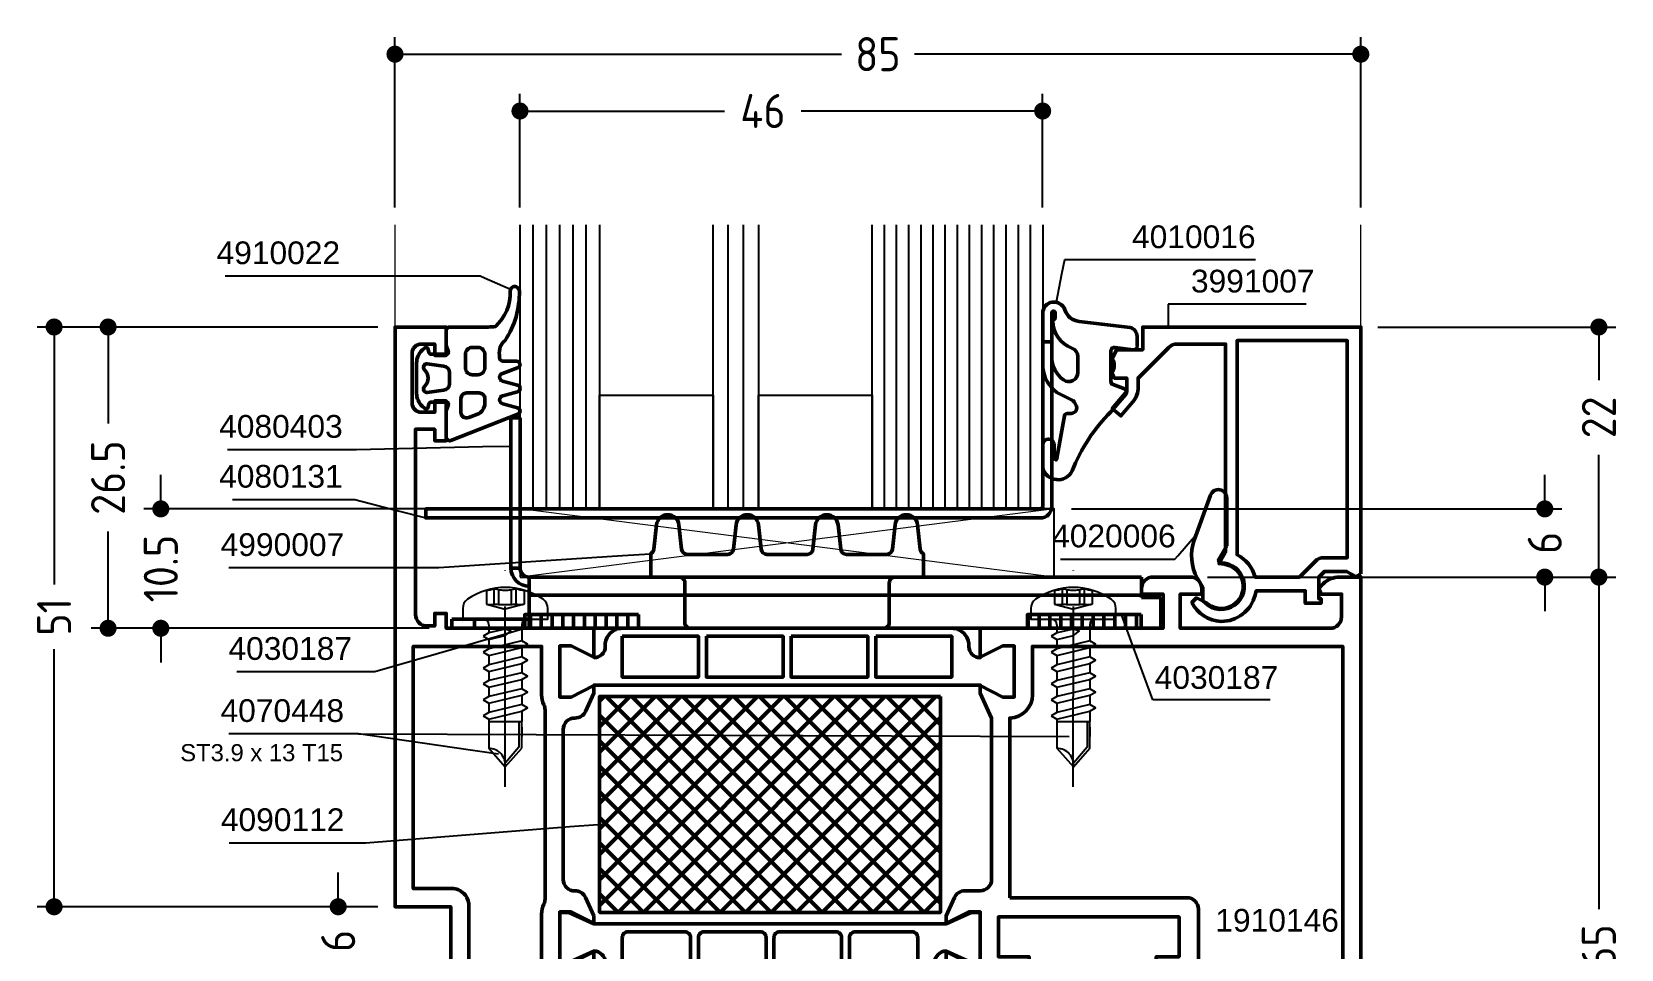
# Model space of a CAD drawing. Header units: millimetres. Extents: x 17 to 182, y 31 to 256.
# Drawn here: x 37.1 to 177, y 175.2 to 255.9 of the extents above; entities that cross this region are included whole.
import ezdxf
from ezdxf.enums import TextEntityAlignment as Align

# ---------------------------------------------------------------- set-up
doc = ezdxf.new("R2010")
doc.units = ezdxf.units.MM
doc.linetypes.add('CENTER', pattern=[50.8, 31.75, -6.35, 6.35, -6.35])
doc.linetypes.add('HIDDEN', pattern=[9.525, 6.35, -3.175])
for name, color, linetype, lineweight in [('AM_5', 3, 'Continuous', 25), ('AM_C', 50, 'Continuous', 50), ('AM_S', 80, 'Continuous', 50), ('Cont2', 2, 'Continuous', 25), ('Cont3', 70, 'Continuous', 18)]:
    doc.layers.add(name, color=color, linetype=linetype, lineweight=lineweight)
doc.styles.add('HBS_DIMTEXTSTYLE', font='isocp.shx')
doc.styles.add('SWISSL', font='swissl.ttf')
doc.dimstyles.new('Konstruktionsschnitt 1-1$0', dxfattribs={"dimscale": 0, "dimtxt": 3, "dimasz": 1.5, "dimexe": 1.5, "dimexo": 1.5, "dimgap": 1.5, "dimtad": 0, "dimdsep": 46, "dimtxsty": 'HBS_DIMTEXTSTYLE', "dimblk": 'PUNKT', "dimcen": 0, "dimclrd": 3, "dimclre": 3, "dimclrt": 2, "dimadec": 1, "dimazin": 2, "dimtfac": 0.7, "dimtofl": 0, "dimtmove": 0, "dimatfit": 3, "dimfxl": 0, "dimtolj": 1, "dimtzin": 0, "dimarcsym": 0})

# ---------------------------------------------------------------- blocks, each defined once
blk = doc.blocks.new('PUNKT')
at = {"color": 0, "linetype": 'Continuous'}
blk.add_line((-0.5, 0), (-1, 0), dxfattribs=at)
at = {"color": 0, "linetype": 'Continuous', "const_width": 0.5}
blk.add_lwpolyline([(-0.25, 0, 1), (0.25, 0, 1)], format="xyb", close=True, dxfattribs=at)
blk = doc.blocks.new('*D10')
at = {"layer": 'AM_5', "color": 3, "lineweight": -2, "transparency": 16777216}
for p, q in [((48.44, 215.48), (48.44, 216.98)), ((78.55, 213.98), (46.94, 213.98)), ((72.05, 203.48), (46.94, 203.48)), ((48.44, 201.98), (48.44, 200.48))]:
    blk.add_line(p, q, dxfattribs=at)
at = {"layer": 'AM_5', "color": 3, "lineweight": -2, "transparency": 16777216, "xscale": 1.5, "yscale": 1.5, "zscale": 1.5}
for p, rotation in [((48.44, 213.98), 270), ((48.44, 203.48), 90)]:
    blk.add_blockref('PUNKT', p, dxfattribs=dict(at, rotation=rotation))
at = {"layer": 'AM_5', "color": 2, "transparency": 16777216, "insert": (48.44, 208.73), "char_height": 3, "attachment_point": 5, "rotation": 90, "style": 'HBS_DIMTEXTSTYLE'}
blk.add_mtext('\\A1;10.5', dxfattribs=at)
blk = doc.blocks.new('*D11')
at = {"layer": 'AM_5', "color": 3, "lineweight": -2, "transparency": 16777216}
for p, q in [((67.55, 229.98), (42.3, 229.98)), ((43.8, 228.48), (43.8, 221.48)), ((43.8, 204.98), (43.8, 211.98)), ((72.05, 203.48), (42.3, 203.48))]:
    blk.add_line(p, q, dxfattribs=at)
at = {"layer": 'AM_5', "color": 3, "lineweight": -2, "transparency": 16777216, "xscale": 1.5, "yscale": 1.5, "zscale": 1.5}
for p, rotation in [((43.8, 229.98), 90), ((43.8, 203.48), 270)]:
    blk.add_blockref('PUNKT', p, dxfattribs=dict(at, rotation=rotation))
at = {"layer": 'AM_5', "color": 2, "transparency": 16777216, "insert": (43.8, 216.73), "char_height": 3, "attachment_point": 5, "rotation": 90, "style": 'HBS_DIMTEXTSTYLE'}
blk.add_mtext('\\A1;26.5', dxfattribs=at)
blk = doc.blocks.new('*D12')
at = {"layer": 'AM_5', "color": 3, "lineweight": -2, "transparency": 16777216}
for p, q in [((67.55, 229.98), (37.55, 229.98)), ((39.05, 228.48), (39.05, 207.33)), ((39.05, 180.48), (39.05, 201.63)), ((67.55, 178.98), (37.55, 178.98))]:
    blk.add_line(p, q, dxfattribs=at)
at = {"layer": 'AM_5', "color": 3, "lineweight": -2, "transparency": 16777216, "xscale": 1.5, "yscale": 1.5, "zscale": 1.5}
for p, rotation in [((39.05, 229.98), 90), ((39.05, 178.98), 270)]:
    blk.add_blockref('PUNKT', p, dxfattribs=dict(at, rotation=rotation))
at = {"layer": 'AM_5', "color": 2, "transparency": 16777216, "insert": (39.05, 204.48), "char_height": 3, "attachment_point": 5, "rotation": 90, "style": 'HBS_DIMTEXTSTYLE'}
blk.add_mtext('\\A1;51', dxfattribs=at)
blk = doc.blocks.new('*D13')
at = {"layer": 'AM_5', "color": 3, "lineweight": -2, "transparency": 16777216}
for p, q in [((64.05, 180.48), (64.05, 181.98)), ((67.55, 178.98), (62.55, 178.98)), ((67.55, 172.98), (62.55, 172.98)), ((64.05, 171.48), (64.05, 169.98))]:
    blk.add_line(p, q, dxfattribs=at)
at = {"layer": 'AM_5', "color": 3, "lineweight": -2, "transparency": 16777216, "xscale": 1.5, "yscale": 1.5, "zscale": 1.5}
for p, rotation in [((64.05, 178.98), 270), ((64.05, 172.98), 90)]:
    blk.add_blockref('PUNKT', p, dxfattribs=dict(at, rotation=rotation))
at = {"layer": 'AM_5', "color": 2, "transparency": 16777216, "insert": (64.05, 175.98), "char_height": 3, "attachment_point": 5, "rotation": 90, "style": 'HBS_DIMTEXTSTYLE'}
blk.add_mtext('\\A1;6', dxfattribs=at)
blk = doc.blocks.new('*D14')
at = {"layer": 'AM_5', "color": 3, "lineweight": -2, "transparency": 16777216}
for p, q in [((80.05, 240.48), (80.05, 250.48)), ((126.05, 240.48), (126.05, 250.48)), ((81.55, 248.98), (98.05, 248.98)), ((124.55, 248.98), (104.8, 248.98))]:
    blk.add_line(p, q, dxfattribs=at)
at = {"layer": 'AM_5', "color": 3, "lineweight": -2, "transparency": 16777216, "xscale": 1.5, "yscale": 1.5, "zscale": 1.5, "rotation": 180}
blk.add_blockref('PUNKT', (80.05, 248.98), dxfattribs=at)
at = {"layer": 'AM_5', "color": 3, "lineweight": -2, "transparency": 16777216, "xscale": 1.5, "yscale": 1.5, "zscale": 1.5}
blk.add_blockref('PUNKT', (126.05, 248.98), dxfattribs=at)
at = {"layer": 'AM_5', "color": 2, "transparency": 16777216, "insert": (101.43, 248.98), "char_height": 3, "attachment_point": 5, "style": 'HBS_DIMTEXTSTYLE'}
blk.add_mtext('\\A1;46', dxfattribs=at)
blk = doc.blocks.new('*D15')
at = {"layer": 'AM_5', "color": 3, "lineweight": -2, "transparency": 16777216}
for p, q in [((69.05, 240.48), (69.05, 255.48)), ((154.05, 240.48), (154.05, 255.48)), ((70.55, 253.98), (108.34, 253.98)), ((152.55, 253.98), (114.77, 253.98))]:
    blk.add_line(p, q, dxfattribs=at)
at = {"layer": 'AM_5', "color": 3, "lineweight": -2, "transparency": 16777216, "xscale": 1.5, "yscale": 1.5, "zscale": 1.5, "rotation": 180}
blk.add_blockref('PUNKT', (69.05, 253.98), dxfattribs=at)
at = {"layer": 'AM_5', "color": 3, "lineweight": -2, "transparency": 16777216, "xscale": 1.5, "yscale": 1.5, "zscale": 1.5}
blk.add_blockref('PUNKT', (154.05, 253.98), dxfattribs=at)
at = {"layer": 'AM_5', "color": 2, "transparency": 16777216, "insert": (111.55, 253.98), "char_height": 3, "attachment_point": 5, "style": 'HBS_DIMTEXTSTYLE'}
blk.add_mtext('\\A1;85', dxfattribs=at)
blk = doc.blocks.new('*D16')
at = {"layer": 'AM_5', "color": 3, "lineweight": -2, "transparency": 16777216}
for p, q in [((170.24, 215.48), (170.24, 216.98)), ((128.58, 213.98), (171.74, 213.98)), ((140.55, 207.98), (171.74, 207.98)), ((170.24, 206.48), (170.24, 204.98))]:
    blk.add_line(p, q, dxfattribs=at)
at = {"layer": 'AM_5', "color": 3, "lineweight": -2, "transparency": 16777216, "xscale": 1.5, "yscale": 1.5, "zscale": 1.5}
for p, rotation in [((170.24, 213.98), 270), ((170.24, 207.98), 90)]:
    blk.add_blockref('PUNKT', p, dxfattribs=dict(at, rotation=rotation))
at = {"layer": 'AM_5', "color": 2, "transparency": 16777216, "insert": (170.24, 211), "char_height": 3, "attachment_point": 5, "rotation": 90, "style": 'HBS_DIMTEXTSTYLE'}
blk.add_mtext('\\A1;6', dxfattribs=at)
blk = doc.blocks.new('*D17')
at = {"layer": 'AM_5', "color": 3, "lineweight": -2, "transparency": 16777216}
for p, q in [((155.55, 229.98), (176.5, 229.98)), ((175, 228.48), (175, 225.31)), ((175, 209.48), (175, 218.75)), ((155.55, 207.98), (176.5, 207.98))]:
    blk.add_line(p, q, dxfattribs=at)
at = {"layer": 'AM_5', "color": 3, "lineweight": -2, "transparency": 16777216, "xscale": 1.5, "yscale": 1.5, "zscale": 1.5}
for p, rotation in [((175, 229.98), 90), ((175, 207.98), 270)]:
    blk.add_blockref('PUNKT', p, dxfattribs=dict(at, rotation=rotation))
at = {"layer": 'AM_5', "color": 2, "transparency": 16777216, "insert": (175, 222.03), "char_height": 3, "attachment_point": 5, "rotation": 90, "style": 'HBS_DIMTEXTSTYLE'}
blk.add_mtext('\\A1;22', dxfattribs=at)
blk = doc.blocks.new('*D18')
at = {"layer": 'AM_5', "color": 3, "lineweight": -2, "transparency": 16777216}
for p, q in [((155.55, 207.98), (176.5, 207.98)), ((175, 206.48), (175, 178.78)), ((175, 144.48), (175, 172.18)), ((153.05, 142.98), (176.5, 142.98))]:
    blk.add_line(p, q, dxfattribs=at)
at = {"layer": 'AM_5', "color": 3, "lineweight": -2, "transparency": 16777216, "xscale": 1.5, "yscale": 1.5, "zscale": 1.5}
for p, rotation in [((175, 207.98), 90), ((175, 142.98), 270)]:
    blk.add_blockref('PUNKT', p, dxfattribs=dict(at, rotation=rotation))
at = {"layer": 'AM_5', "color": 2, "transparency": 16777216, "insert": (175, 175.48), "char_height": 3, "attachment_point": 5, "rotation": 90, "style": 'HBS_DIMTEXTSTYLE'}
blk.add_mtext('\\A1;65', dxfattribs=at)
blk = doc.blocks.new('WS4070448')
at = {"linetype": 'CENTER', "ltscale": 0.5}
blk.add_line((-0.02, -14.76), (0, 4.3), dxfattribs=at)
at = {"linetype": 'HIDDEN'}
for p, q in [((-0.97, 1.33), (-0.97, 2.72)), ((-0.56, 1.33), (-0.56, 2.61)), ((0.56, 1.33), (0.56, 2.61)), ((0.97, 1.33), (0.97, 2.72))]:
    blk.add_line(p, q, dxfattribs=at)
for p, q in [((-1.45, -9), (-1.45, -11.36)), ((-1.45, -9), (1.45, -9)), ((1.45, -11.36), (1.45, -9)), ((-1.45, -11.36), (0, -13)), ((0, -13), (1.45, -11.36))]:
    blk.add_line(p, q)
blk.add_lwpolyline([(3.32, 1.75, 0.314856), (-3.32, 1.75, 0.244912), (-3.75, 0.93), (-3.75, 0), (3.75, 0), (3.75, 0.93, 0.244912), (3.32, 1.75, 0.138291)], format="xyb")
for points in [[(-1.65, 2.56), (-1.65, 1.33)], [(1.65, 2.56), (1.65, 1.33)], [(-1.65, 1.33), (0, 0.89)], [(1.65, 1.33), (0, 0.89)]]:
    blk.add_lwpolyline(points, dxfattribs=at)
for points in [[(-1.95, -1.5), (-1.45, -1.79), (0, -1.44), (0.5, -1.07), (0, -0.87), (-1.45, -1.21)], [(-1.95, -2.9), (-1.45, -3.19), (1.45, -2.5), (1.95, -2.21), (1.45, -1.92), (-1.45, -2.61)], [(-1.95, -4.3), (-1.45, -4.59), (1.45, -3.9), (1.95, -3.61), (1.45, -3.32), (-1.45, -4.01)], [(-1.95, -5.7), (-1.45, -5.99), (1.45, -5.3), (1.95, -5.01), (1.45, -4.72), (-1.45, -5.41)], [(-1.95, -7.1), (-1.45, -7.39), (1.45, -6.7), (1.95, -6.41), (1.45, -6.12), (-1.45, -6.81)], [(-1.95, -8.5), (-1.45, -8.79), (1.45, -8.1), (1.95, -7.81), (1.45, -7.52), (-1.45, -8.21)]]:
    blk.add_lwpolyline(points, close=True)
for points in [[(-1.45, -0.5), (-1.45, -1.21)], [(1.45, -0.5), (1.45, -1.92)], [(-1.45, -1.79), (-1.45, -2.21)], [(-1.45, -1.79), (-1.45, -2.61)], [(-1.45, -1.79), (-1.45, -2.61)], [(1.45, -2.5), (1.45, -3.32)], [(-1.45, -3.19), (-1.45, -4.01)], [(1.45, -3.9), (1.45, -4.72)], [(-1.45, -4.59), (-1.45, -5.41)], [(1.45, -5.3), (1.45, -6.12)], [(-1.45, -5.99), (-1.45, -6.81)], [(1.45, -6.7), (1.45, -7.52)], [(-1.45, -7.39), (-1.45, -8.21)], [(1.45, -8.1), (1.45, -9)], [(-1.45, -8.79), (-1.45, -9)], [(1.2, -9), (1.2, -11.25), (0.03, -12.65)], [(1.45, -9.5), (1.45, -10.32)], [(-1.45, -10.19), (-1.45, -11.01)]]:
    blk.add_lwpolyline(points)
for centre, radius, start, end in [((-1.59, 3.84), 1.28, 267.2848, 298.8872), ((0, 5.49), 2.94, 250.6988, 289.3012), ((1.59, 3.84), 1.28, 241.1128, 272.7152), ((-1.31, 2.49), 1.21, 253.6643, 286.3357), ((0, 11.41), 10.13, 264.4948, 275.5052), ((1.31, 2.49), 1.21, 253.6643, 286.3357)]:
    blk.add_arc(centre, radius, start, end, dxfattribs=at)
for centre, radius, start, end in [((-1.95, -0.5), 0.5, 0, 90), ((1.95, -0.5), 0.5, 90, 180), ((-1.46, -12.83), 1.47, 353.4244, 89.6688)]:
    blk.add_arc(centre, radius, start, end)
blk = doc.blocks.new('*S78')
at = {"layer": 'AM_5', "color": 3, "ltscale": 0.7}
for p, q in [((54.43, 194.21), (65.83, 194.21)), ((65.83, 194.21), (75.7, 192.78))]:
    blk.add_line(p, q, dxfattribs=at)
at = {"layer": 'AM_5', "color": 3, "linetype": 'Continuous', "ltscale": 0.7}
blk.add_line((75.7, 192.78), (78.17, 192.42), dxfattribs=at)
at = {"layer": 'AM_5', "color": 2, "insert": (64.57, 195.21), "char_height": 2, "attachment_point": 9, "style": 'SWISSL'}
blk.add_mtext('4070448', dxfattribs=at)
blk = doc.blocks.new('ZAHL rechts')
at = {"layer": 'AM_5', "color": 2, "style": 'SWISSL'}
blk.add_attdef('XXX', text='', height=1.5, dxfattribs=at).set_placement((-1.95, -2.5), align=Align.RIGHT)
blk = doc.blocks.new('*S79')
at = {"layer": 'AM_5', "color": 3, "linetype": 'Continuous', "ltscale": 0.7}
blk.add_line((84.44, 186.03), (86.93, 186.23), dxfattribs=at)
at = {"layer": 'AM_5', "color": 3, "ltscale": 0.7}
for p, q in [((66.49, 184.61), (84.44, 186.03)), ((54.47, 184.61), (61.14, 184.61)), ((61.14, 184.61), (66.49, 184.61))]:
    blk.add_line(p, q, dxfattribs=at)
at = {"layer": 'AM_5', "color": 2, "insert": (64.6, 185.61), "char_height": 2, "attachment_point": 9, "style": 'SWISSL'}
blk.add_mtext('4090112', dxfattribs=at)
blk = doc.blocks.new('*S80')
at = {"layer": 'AM_5', "color": 3, "linetype": 'Continuous', "ltscale": 0.7}
blk.add_line((137.95, 209.86), (139.58, 211.75), dxfattribs=at)
at = {"layer": 'AM_5', "color": 3, "ltscale": 0.7}
for p, q in [((137.69, 209.57), (137.95, 209.86)), ((127.61, 209.57), (137.69, 209.57))]:
    blk.add_line(p, q, dxfattribs=at)
at = {"layer": 'AM_5', "color": 2, "insert": (137.76, 210.57), "char_height": 2, "attachment_point": 9, "style": 'SWISSL'}
blk.add_mtext('4020006', dxfattribs=at)
blk = doc.blocks.new('*S81')
at = {"layer": 'AM_5', "color": 3, "ltscale": 0.7}
for p, q in [((127.96, 235.89), (127.71, 234.62)), ((133.92, 235.89), (127.96, 235.89)), ((144.79, 235.89), (133.92, 235.89))]:
    blk.add_line(p, q, dxfattribs=at)
at = {"layer": 'AM_5', "color": 3, "linetype": 'Continuous', "ltscale": 0.7}
blk.add_line((127.71, 234.62), (127.24, 232.16), dxfattribs=at)
at = {"layer": 'AM_5', "color": 2, "insert": (144.79, 236.89), "char_height": 2, "attachment_point": 9, "style": 'SWISSL'}
blk.add_mtext('4010016', dxfattribs=at)
blk = doc.blocks.new('*S82')
at = {"layer": 'AM_5', "color": 3, "ltscale": 0.7}
for p, q in [((54.09, 234.48), (61.53, 234.48)), ((61.53, 234.48), (76.55, 234.48)), ((76.55, 234.48), (76.94, 234.31))]:
    blk.add_line(p, q, dxfattribs=at)
at = {"layer": 'AM_5', "color": 3, "linetype": 'Continuous', "ltscale": 0.7}
blk.add_line((76.94, 234.31), (79.23, 233.31), dxfattribs=at)
at = {"layer": 'AM_5', "color": 2, "insert": (64.22, 235.48), "char_height": 2, "attachment_point": 9, "style": 'SWISSL'}
blk.add_mtext('4910022', dxfattribs=at)
blk = doc.blocks.new('*S83')
at = {"layer": 'AM_5', "color": 3, "ltscale": 0.7}
for p, q in [((54.32, 219.21), (63.86, 219.21)), ((63.86, 219.21), (65.65, 219.21)), ((65.65, 219.21), (76.75, 219.46))]:
    blk.add_line(p, q, dxfattribs=at)
at = {"layer": 'AM_5', "color": 3, "linetype": 'Continuous', "ltscale": 0.7}
blk.add_line((76.75, 219.46), (79.25, 219.51), dxfattribs=at)
at = {"layer": 'AM_5', "color": 2, "insert": (64.45, 220.21), "char_height": 2, "attachment_point": 9, "style": 'SWISSL'}
blk.add_mtext('4080403', dxfattribs=at)
blk = doc.blocks.new('*S84')
at = {"layer": 'AM_5', "color": 3, "linetype": 'Continuous', "ltscale": 0.7}
blk.add_line((133.84, 202.34), (132.98, 204.69), dxfattribs=at)
at = {"layer": 'AM_5', "color": 3, "ltscale": 0.7}
for p, q in [((135.74, 197.18), (133.84, 202.34)), ((146.07, 197.18), (135.74, 197.18))]:
    blk.add_line(p, q, dxfattribs=at)
at = {"layer": 'AM_5', "color": 2, "insert": (135.91, 198.12), "char_height": 2, "attachment_point": 7, "style": 'SWISSL'}
blk.add_mtext('4030187', dxfattribs=at)
blk = doc.blocks.new('*U26', base_point=(71.49, 173.45))
for p, q in [((72.66, 173.45), (72.66, 198.45)), ((73.82, 173.45), (73.82, 198.45)), ((74.99, 173.45), (74.99, 198.45)), ((76.16, 173.45), (76.16, 198.45)), ((77.32, 173.45), (77.32, 198.45)), ((89.82, 173.45), (89.82, 198.45)), ((91.16, 173.45), (91.16, 198.45)), ((103.56, 173.45), (103.56, 198.45)), ((104.63, 173.45), (104.63, 198.45)), ((105.7, 173.45), (105.7, 198.45)), ((106.78, 173.45), (106.78, 198.45)), ((107.85, 173.45), (107.85, 198.45)), ((108.92, 173.45), (108.92, 198.45)), ((109.99, 173.45), (109.99, 198.45)), ((111.06, 173.45), (111.06, 198.45)), ((112.13, 173.45), (112.13, 198.45)), ((113.2, 173.45), (113.2, 198.45)), ((114.28, 173.45), (114.28, 198.45)), ((115.35, 173.45), (115.35, 198.45)), ((116.42, 173.45), (116.42, 198.45))]:
    blk.add_line(p, q)
for points in [[(78.49, 198.45), (78.49, 173.45), (71.49, 173.45), (71.49, 198.45)], [(92.49, 198.45), (92.49, 173.45), (88.49, 173.45), (88.49, 198.45)], [(117.49, 198.45), (117.49, 173.45), (102.49, 173.45), (102.49, 198.45)]]:
    blk.add_lwpolyline(points)
for points in [[(88.49, 173.45), (78.49, 173.45), (78.49, 183.45), (88.49, 183.45)], [(102.49, 173.45), (92.49, 173.45), (92.49, 183.45), (102.49, 183.45)]]:
    blk.add_lwpolyline(points, close=True)
blk = doc.blocks.new('*S85')
at = {"layer": 'AM_5', "color": 3, "ltscale": 0.7}
for p, q in [((54.75, 214.82), (65.52, 214.82)), ((65.52, 214.82), (69.34, 213.82))]:
    blk.add_line(p, q, dxfattribs=at)
at = {"layer": 'AM_5', "color": 3, "linetype": 'Continuous', "ltscale": 0.7}
blk.add_line((69.34, 213.82), (71.75, 213.18), dxfattribs=at)
at = {"layer": 'AM_5', "color": 2, "insert": (64.45, 215.82), "char_height": 2, "attachment_point": 9, "style": 'SWISSL'}
blk.add_mtext('4080131', dxfattribs=at)
blk = doc.blocks.new('*S86')
at = {"layer": 'AM_5', "color": 3, "ltscale": 0.7}
for p, q in [((72.91, 208.81), (89.06, 209.87)), ((54.43, 208.81), (65.27, 208.81)), ((65.27, 208.81), (72.91, 208.81))]:
    blk.add_line(p, q, dxfattribs=at)
at = {"layer": 'AM_5', "color": 3, "linetype": 'Continuous', "ltscale": 0.7}
blk.add_line((89.06, 209.87), (91.55, 210.03), dxfattribs=at)
at = {"layer": 'AM_5', "color": 2, "insert": (64.58, 209.81), "char_height": 2, "attachment_point": 9, "style": 'SWISSL'}
blk.add_mtext('4990007', dxfattribs=at)
blk = doc.blocks.new('*S87')
at = {"layer": 'AM_5', "color": 3, "linetype": 'Continuous', "ltscale": 0.7}
blk.add_line((78.08, 202.79), (80.48, 203.48), dxfattribs=at)
at = {"layer": 'AM_5', "color": 3, "ltscale": 0.7}
for p, q in [((67.27, 199.67), (78.08, 202.79)), ((55.12, 199.67), (67.27, 199.67))]:
    blk.add_line(p, q, dxfattribs=at)
at = {"layer": 'AM_5', "color": 2, "insert": (65.27, 200.67), "char_height": 2, "attachment_point": 9, "style": 'SWISSL'}
blk.add_mtext('4030187', dxfattribs=at)
blk = doc.blocks.new('*S88')
at = {"layer": 'AM_5', "color": 3, "ltscale": 0.7}
for p, q in [((149.25, 231.99), (137.1, 231.99)), ((137.1, 231.99), (137.1, 230.08))]:
    blk.add_line(p, q, dxfattribs=at)
at = {"layer": 'AM_5', "color": 2, "insert": (139.1, 232.99), "char_height": 2, "attachment_point": 7, "style": 'SWISSL'}
blk.add_mtext('3991007', dxfattribs=at)
blk = doc.blocks.new('WI1910146')
for points in [[(-57.5, 30.2), (-57.5, 29.55), (-59.5, 30.55), (-60.5, 30.55), (-60.5, 26.05), (-59.5, 26.05), (-57.5, 27.05), (-57.5, 24.5), (-60.5, 24.5), (-60.5, 22.4), (-61.5, 22.35), (-61.7, 24.4), (-68.65, 24.4), (-68.94, 22.75), (-69.52, 22.72), (-70, 24.5), (-70, 26), (-70.1, 26.37), (-70.1, 31), (-75, 31), (-75, 82), (-70.5, 82), (-70.5, 79.5), (-71.5, 79.5), (-71.5, 80.5), (-72.7, 80.5, 0.414214), (-73.5, 79.7), (-73.5, 75.3, 0.414214), (-72.7, 74.5), (-71.5, 74.5), (-71.5, 75.5), (-70.5, 75.5), (-70.5, 72), (-71.5, 72), (-71.5, 73), (-73.2, 73), (-73.2, 56.7, 0.414214), (-72.2, 55.7), (-71.5, 55.7), (-71.5, 56.8), (-70.5, 56.8), (-70.5, 55.5), (-57.5, 55.5), (-57.5, 52.95), (-59.5, 53.95), (-60.5, 53.95), (-60.5, 49.45), (-59.5, 49.45), (-57.5, 50.45), (-57.5, 49.8), (-58.23, 48.19, -0.301742), (-59.17, 47.6, 0.422452), (-60.2, 46.6), (-60.2, 33.4, 0.422452), (-59.17, 32.4, -0.301742), (-58.23, 31.81), (-57.5, 30.2)], [(-23.5, 32.4, 0.414214), (-22.5, 33.4), (-22.5, 47.6), (-23.5, 49.8), (-23.5, 50.45), (-21.5, 49.45), (-20.5, 49.45), (-20.5, 53.95), (-21.5, 53.95), (-23.5, 52.95), (-23.5, 55.5), (-7.4, 55.5), (-7.4, 58.5), (-9.3, 58.5), (-9.3, 59, -0.414214), (-8.3, 60), (-5, 60, -0.414214), (-4, 59), (-4, 58.5), (-5.9, 58.5), (-5.9, 55.5), (7.3, 55.5, 0.414214), (8.3, 56.5), (8.3, 58.5), (6.5, 58.5), (6.29, 59.01), (6.69, 59.41, -0.198912), (8.1, 60), (10, 60), (10, -2.5, -0.414214), (7.5, -5), (5.5, -5), (5.5, -3.81, -0.153102), (5.68, -3.24), (6.14, -2.59), (6.5, -2.7), (6.5, -3.5), (7.7, -3.5, 0.414214), (8.5, -2.7), (8.5, 1.7, 0.414214), (7.7, 2.5), (6.5, 2.5), (6.5, 1.7), (6.14, 1.59), (5.68, 2.24, -0.153102), (5.5, 2.81), (5.5, 4.8), (6.5, 4.8), (6.5, 4), (8.2, 4), (8.2, 24.4), (6.5, 24.4), (6.5, 23.1), (5.5, 23.1), (5.5, 24.4), (-2.96, 24.4), (-3.6, 22), (-3.6, 18.3), (-1.6, 18.3), (-1.6, 17.4), (-1.76, 16.5), (-6.84, 16.5), (-7, 17.4), (-7, 18.3), (-5.2, 18.3), (-5.2, 22), (-7.14, 22), (-5.9, 25.1), (-8, 25.1), (-8, 26.6), (-6, 26.6), (-6, 30.1), (-21.9, 30.1), (-21.9, 26.6), (-19.2, 26.6), (-19.2, 25.1), (-21, 25.1), (-21, 22), (-22.8, 22), (-22.8, 18.3), (-21, 18.3), (-21, 17.4), (-21.16, 16.5), (-24.6, 16.5), (-24.6, 23.2), (-23.9, 23.9), (-23.9, 24.5), (-26.5, 24.5), (-26.5, 27.05), (-24.5, 26.05), (-23.5, 26.05), (-23.5, 30.55), (-24.5, 30.55), (-26.5, 29.55), (-26.5, 30.2), (-25.77, 31.81, -0.294108), (-24.86, 32.4), (-23.5, 32.4)], [(-57.5, 52.9, 0.414214), (-56.5, 53.9), (-56.5, 54, -0.414214), (-55, 55.5), (-26, 55.5, -0.414214), (-24.5, 54), (-24.5, 53.9, 0.414214), (-23.5, 52.9), (-23.5, 52.95), (-21.5, 53.95), (-20.5, 53.95), (-20.5, 49.45), (-21.5, 49.45), (-23.5, 50.45), (-23.5, 50.5), (-57.5, 50.5), (-57.5, 50.45), (-59.5, 49.45), (-60.5, 49.45), (-60.5, 53.95), (-59.5, 53.95), (-57.5, 52.95), (-57.5, 52.9)], [(-62.1, 49.65), (-62.1, 53.9), (-73.4, 53.9), (-73.4, 32.6), (-70, 32.6, -0.414214), (-68.5, 31.1), (-68.5, 26.1), (-62.1, 26.1), (-62.1, 30.35, -0.112281), (-61.9, 31.24, 0.112281), (-61.8, 31.67), (-61.8, 48.33, 0.112281), (-61.9, 48.76, -0.112281), (-62.1, 49.65)], [(-20.9, 31.8), (-20.9, 47.6, 0.407087), (-18.9, 49.65), (-18.9, 53.9), (8.4, 53.9), (8.4, 26.1), (-4.3, 26.1), (-4.3, 30.8, 0.414214), (-5.3, 31.8), (-20.9, 31.8)], [(-28.18, 24.75), (-31.57, 22.55, 0.253968), (-31.8, 22.13), (-31.8, 15.77, 0.569247), (-31.23, 14.71), (-28.65, 14.6, 0.139453), (-27.96, 14.77, 0.173382), (-25.98, 17.05, -1), (-25.32, 16.8, -0.173382), (-27.62, 14.16, -0.139453), (-28.68, 13.9), (-51.06, 14.84, -0.401995), (-52.5, 16.34), (-52.5, 22.33, 0.253968), (-52.73, 22.75), (-55.82, 24.75, -0.253968), (-56.5, 26.01), (-56.5, 26.1, 0.414214), (-57.5, 27.1), (-57.5, 27.1), (-57.5, 27.1), (-57.5, 27.1), (-59.7, 26.1), (-60.5, 26.1), (-60.5, 30.5), (-59.7, 30.5), (-57.5, 29.5), (-26.5, 29.5), (-24.3, 30.5), (-23.5, 30.5), (-23.5, 26.1), (-24.3, 26.1), (-26.5, 27.1, 0.414214), (-27.5, 26.1), (-27.5, 26.01, -0.253968), (-28.18, 24.75)], [(-53.19, 23.88), (-54.77, 24.91, -0.253968), (-55, 25.33), (-55, 28.3, -0.414214), (-54.5, 28.8), (-49.5, 28.8, -0.414214), (-49, 28.3), (-49, 24.3, -0.414214), (-49.5, 23.8), (-52.91, 23.8, -0.144993), (-53.19, 23.88)], [(-48.3, 28.3, -0.414214), (-47.8, 28.8), (-42.85, 28.8, -0.414214), (-42.35, 28.3), (-42.35, 24.3, -0.414214), (-42.85, 23.8), (-47.8, 23.8, -0.414214), (-48.3, 24.3), (-48.3, 28.3)], [(-41.65, 28.3), (-41.65, 24.3, 0.414214), (-41.15, 23.8), (-36.2, 23.8, 0.414214), (-35.7, 24.3), (-35.7, 28.3, 0.414214), (-36.2, 28.8), (-41.15, 28.8, 0.414214), (-41.65, 28.3)], [(-30.81, 23.88), (-29.23, 24.91, 0.253968), (-29, 25.33), (-29, 28.3, 0.414214), (-29.5, 28.8), (-34.5, 28.8, 0.414214), (-35, 28.3), (-35, 24.3, 0.414214), (-34.5, 23.8), (-31.09, 23.8, 0.144993), (-30.81, 23.88)], [(-42.87, 15.2), (-51.02, 15.54, -0.401995), (-51.5, 16.04), (-51.5, 22.6, -0.414214), (-51, 23.1), (-42.85, 23.1, -0.414214), (-42.35, 22.6), (-42.35, 15.7, -0.426538), (-42.87, 15.2)], [(-41.17, 15.13), (-33.02, 14.78, 0.426538), (-32.5, 15.28), (-32.5, 22.6, 0.414214), (-33, 23.1), (-41.15, 23.1, 0.414214), (-41.65, 22.6), (-41.65, 15.63, 0.401995), (-41.17, 15.13)]]:
    blk.add_lwpolyline(points, format="xyb", close=True)
for points in [[(-55, 54.8), (-48.3, 54.8), (-48.3, 51.2), (-55, 51.2), (-55, 54.8)], [(-47.6, 54.8), (-40.85, 54.8), (-40.85, 51.2), (-47.6, 51.2), (-47.6, 54.8)], [(-40.15, 54.8), (-33.4, 54.8), (-33.4, 51.2), (-40.15, 51.2), (-40.15, 54.8)], [(-32.7, 54.8), (-26, 54.8), (-26, 51.2), (-32.7, 51.2), (-32.7, 54.8)]]:
    blk.add_lwpolyline(points, close=True)
blk = doc.blocks.new('WI3991007')
for points in [[(0, 0.3), (0, 22), (-19.2, 22), (-19.2, 20), (-21.5, 20), (-21.9, 19.21, -0.339409), (-21.93, 17.99), (-21.7, 17.5), (-20.6, 17.5), (-20.6, 16.35), (-21.88, 14.82), (-21.12, 14.18), (-20.07, 15.43, 0.176327), (-19.6, 16.71), (-19.6, 17.5), (-16.89, 20.21, -0.201449), (-16.18, 20.5), (-11.9, 20.5), (-11.9, 2.2), (-12.48, 1.19), (-12.04, 1.13, -1.373176), (-13.64, -2.22), (-14.47, -1.83), (-14.87, -2.23, 0.274409), (-12.3, -3.9, 0.341999), (-9.3, -1.58), (-9.2, -1.2), (-4.9, -1.2), (-4.9, -2.3), (-3.5, -2.3), (-3.5, -1.9), (-3.7, -1.9), (-3.7, 0), (-3.2, 0.5), (-1.25, 0.5), (-0.45, 0.04), (0, 0.3)], [(-3.99, 1.41), (-5.4, 0), (-9.31, 0, 0.213458), (-10.9, 1.97), (-10.9, 20.8), (-1.2, 20.8), (-1.2, 1.7), (-3.28, 1.7, 0.198912), (-3.99, 1.41)]]:
    blk.add_lwpolyline(points, format="xyb", close=True)
blk = doc.blocks.new('WI4010016')
for points in [[(1.19, 1.96, -0.346133), (1.8, 1.18), (1.8, 0.3, -0.449698), (1.46, 0), (-0.16, 0.2, 0.449698), (-0.5, -0.1), (-0.5, -2.79, 0.315299), (-0.3, -3.07), (0.7, -3.44, -0.548619), (0.81, -3.93), (-0.5, -5.46, 0.104737), (-3.91, -10.66, -0.684728), (-6.5, -10.42), (-6.5, -8.36, -1), (-5.5, -8.36), (-5.5, -9.42, 0.287601), (-5.34, -9.69, 0.156883), (-5.25, -9.53), (-4.59, -5.82, -0.041381), (-4.57, -5.74), (-4.52, -5.69, -0.200274), (-4.31, -5.6), (-4, -5.6, 0.57735), (-3.57, -4.85), (-3.72, -4.58, 0.149451), (-3.85, -4.46), (-5.14, -3.83, -0.069927), (-5.25, -3.76), (-5.51, -3.53, -0.212557), (-6.5, -1.3), (-6.5, 3.2, -0.852431), (-4.55, 3.51, 0.291336), (-3.3, 2.49), (1.19, 1.96)], [(-3.4, -2, -0.612992), (-4.67, -2.65, -0.239931), (-5.7, -0.63), (-5.7, 3.25, -1), (-5.4, 3.25), (-5.4, 2.88, -0.317837), (-5.6, 2.6), (-5.6, 2.51, 0.317975), (-3.93, 0.15, -0.317975), (-3.4, -0.6), (-3.4, -2)]]:
    blk.add_lwpolyline(points, format="xyb", close=True)
blk = doc.blocks.new('WI4030187')
h = blk.add_hatch()
h.set_pattern_fill('LINE', color=256, scale=0.3, angle=90)
h.paths.add_polyline_path([(5, 0), (5, 1.2), (-5, 1.2), (-5, 0)])
blk.add_lwpolyline([(5, 1.2), (5, 0), (-5, 0), (-5, 1.2), (5, 1.2)], close=True)
blk = doc.blocks.new('WI4080131')
blk.add_lwpolyline([(0.8, 0.2, -0.414214), (-0.2, -0.8), (-54.3, -0.8), (-54.3, 0), (-0.2, 0, 0.414214), (0, 0.2), (0, 14.7), (0.8, 14.7), (0.8, 0.2)], format="xyb", close=True)
blk = doc.blocks.new('WI4080403')
for p, q in [((-56.5, 14), (-56.5, 0.8)), ((-55.7, 14), (-56.5, 14)), ((-55.7, 14), (-55.7, 0.8)), ((-56.5, 0.8), (-55.7, 0.8)), ((-54.9, -1.6), (-54.9, 0)), ((-54.9, 0), (-1, 0)), ((-1, 0), (-1, -1.6)), ((-1, -1.6), (-54.9, -1.6)), ((-54.9, -1.6), (-54.9, -4.5)), ((-1, -1.8), (-1, -1.6)), ((0.7, -1.8), (-1, -1.8)), ((0.7, -1.8), (0.7, -4.5)), ((-61.7, -3.7), (-61.7, -4.5)), ((-59.7, -3.7), (-61.7, -3.7)), ((-59.7, -4.5), (-59.7, -3.7)), ((-54.9, -3.7), (-59.7, -3.7)), ((-61.7, -4.5), (-59.7, -4.5)), ((-59.7, -4.5), (-54.9, -4.5)), ((-54.9, -4.5), (0.7, -4.5))]:
    blk.add_line(p, q)
for radius in [1.6, 0.8]:
    blk.add_arc((-54.9, 0.8), radius, 180, 270)
blk = doc.blocks.new('WI4090112')
h = blk.add_hatch()
h.set_pattern_fill('ANSI37', color=256, scale=0.5)
h.paths.add_polyline_path([(30, 0), (30, 19), (0, 19), (0, 0)])
blk.add_lwpolyline([(30, 19), (0, 19), (0, 0), (30, 0), (30, 19)], close=True)
blk = doc.blocks.new('WI4910022')
blk.add_line((0.3, 0), (0.3, 0))
blk.add_lwpolyline([(0, -7.38), (0, -9.7, 0.537715), (0.42, -9.98), (6.32, -7.68, 0.71283), (6.28, -7.11), (4.98, -6.76, -0.767327), (4.98, -6.04), (6.28, -5.69, 0.767327), (6.28, -5.11), (4.96, -4.76, -0.767327), (4.96, -4.08), (6.28, -3.59, 0.876976), (6.2, -3), (5, -3, -0.414214), (4.7, -2.7), (4.7, -2.48, -0.288751), (5.2, -1.18, 0.150709), (6.44, 3.17, 1.016945), (5.64, 3.15, -0.221064), (4.33, 0.05, -0.039181), (3.7, 0), (0.3, 0, 0.414214), (0, -0.3), (0, -1.62), (0.19, -2.13, -0.520567), (0, -2.4), (-1.33, -2.4, -0.36397), (-1.53, -2.23), (-1.58, -1.97, 0.594937), (-1.91, -1.85), (-2.12, -2.05, 0.208), (-2.6, -3.15), (-2.6, -5.85, 0.208), (-2.12, -6.95), (-1.91, -7.15, 0.594937), (-1.58, -7.03), (-1.53, -6.77, -0.36397), (-1.33, -6.6), (0, -6.6, -0.520567), (0.19, -6.87), (0, -7.38)], format="xyb")
for points in [[(2.3, -4.2, -0.414214), (1.7, -3.6), (1.7, -2.4, -0.414214), (2.3, -1.8), (2.8, -1.8, -0.414214), (3.4, -2.4), (3.4, -3.6, -0.414214), (2.8, -4.2)], [(0.3, -4.98, -0.378866), (-0.23, -5.57), (-1.66, -5.75, -0.717695), (-1.91, -5.24, 0.421053), (-1.91, -3.76, -0.717695), (-1.66, -3.25), (-0.23, -3.43, -0.378866), (0.3, -4.02), (0.3, -4.98)], [(1.98, -7.97, -0.527791), (1.3, -7.51), (1.3, -6.3, -0.414214), (1.8, -5.8), (2.9, -5.8, -0.414214), (3.4, -6.3), (3.4, -6.73, -0.30908), (2.76, -7.67)]]:
    blk.add_lwpolyline(points, format="xyb", close=True)
blk = doc.blocks.new('WI4990007')
blk.add_lwpolyline([(23.49, 9.1, 0.900404), (21.51, 9.1), (21.28, 6.95, -0.383864), (20.78, 6.5), (17.22, 6.5, -0.383864), (16.72, 6.95), (16.49, 9.1, 0.900404), (14.51, 9.1), (14.28, 6.95, -0.383864), (13.78, 6.5), (10.22, 6.5, -0.383864), (9.72, 6.95), (9.49, 9.1, 0.900404), (7.51, 9.1), (7.28, 6.95, -0.383864), (6.78, 6.5), (3.22, 6.5, -0.383864), (2.72, 6.95), (2.49, 9.1, 0.900404), (0.51, 9.1), (0.28, 6.95, -0.259042), (0, 6.55), (0, 4.5), (2.5, 4.5, -0.414214), (3, 4), (3, 0.5, 0.414214), (3.5, 0), (20.5, 0, 0.414214), (21, 0.5), (21, 4, -0.414214), (21.5, 4.5), (24, 4.5), (24, 6.55, -0.259042), (23.72, 6.95), (23.49, 9.1)], format="xyb", close=True)
blk = doc.blocks.new('WI4020006')
blk.add_lwpolyline([(0.5, 3.55), (-0.19, 2.35, 0.580267), (-0.02, 2.05, -1.597325), (-1.6, -1.28), (-1.6, -0.12), (-2.07, 0.68, -0.221695), (-2.36, 4.05), (-0.92, 8.02, -0.8391), (0.5, 7.77), (0.5, 3.55)], format="xyb", close=True)

msp = doc.modelspace()

# ---------------------------------------------------------------- linework, layer by layer
at = {"layer": 'AM_5', "ltscale": 0.7}
msp.add_line((65.834, 194.205), (128.394, 193.957), dxfattribs=at)
at = {"layer": 'Cont2'}
msp.add_lwpolyline([(80.054, 207.98), (127.076, 207.98), (127.076, 213.98), (80.054, 213.98)], close=True, dxfattribs=at)
at = {"layer": 'Cont3', "ltscale": 0.7}
for p, q in [((69.054, 229.98), (69.054, 238.98)), ((154.054, 229.98), (154.054, 238.98))]:
    msp.add_line(p, q, dxfattribs=at)
at = {"layer": 'Cont3'}
for p, q in [((127.076, 213.98), (80.054, 207.98)), ((127.076, 207.98), (80.054, 213.98))]:
    msp.add_line(p, q, dxfattribs=at)

# ---------------------------------------------------------------- block references
at = {"layer": 'AM_5', "ltscale": 0.7}
for name in ['*S81', '*S82', '*S88', '*S83', '*S85', '*S80', '*S86', '*S84', '*S87', '*S78', '*S79']:
    msp.add_blockref(name, (0, 0), dxfattribs=at)
msp.add_blockref('ZAHL rechts', (66.424, 194.285), dxfattribs=at).add_auto_attribs({'XXX': 'ST3.9 x 13 T15'})
at = {"layer": 'AM_C'}
for name, p in [('WI4910022', (73.554, 229.98)), ('WI4010016', (132.554, 227.98)), ('WI4080131', (126.054, 213.98)), ('WI4080403', (135.754, 207.98)), ('WI4020006', (141.754, 207.18)), ('WI4990007', (91.554, 203.48)), ('WI4030187', (85.477, 203.48)), ('WI4030187', (129.711, 203.489)), ('WI4090112', (87.054, 178.48))]:
    msp.add_blockref(name, p, dxfattribs=at)
at = {"layer": 'AM_S'}
for name, p in [('WI1910146', (144.054, 147.98)), ('WI3991007', (154.054, 207.98))]:
    msp.add_blockref(name, p, dxfattribs=at)
at = {"layer": 'Cont2'}
msp.add_blockref('*U26', (80.054, 213.98), dxfattribs=at)
at = {"layer": 'Cont2', "ltscale": 0.7}
for p in [(78.757, 204.28), (128.754, 204.28)]:
    msp.add_blockref('WS4070448', p, dxfattribs=at)

# ---------------------------------------------------------------- texts
at = {"layer": 'AM_5', "color": 2, "insert": (141.246, 176.764), "char_height": 2, "attachment_point": 7, "style": 'SWISSL'}
msp.add_mtext('1910146', dxfattribs=at)

# ---------------------------------------------------------------- dimensions: what is measured, and where the dimension line sits
at = {"layer": 'AM_5'}
dim = msp.add_linear_dim(base=(154.054, 253.98), p1=(69.054, 238.98), p2=(154.054, 238.98), dimstyle='Konstruktionsschnitt 1-1$0', override={"dimscale": 1}, dxfattribs=at)
dim.commit()
dim.dimension.update_dxf_attribs({"geometry": '*D15', "text_midpoint": (111.554, 253.98)})
dim = msp.add_linear_dim(base=(126.054, 248.98), p1=(80.054, 238.98), p2=(126.054, 238.98), dimstyle='Konstruktionsschnitt 1-1$0', override={"dimscale": 1}, dxfattribs=at)
dim.commit()
dim.dimension.update_dxf_attribs({"geometry": '*D14', "text_midpoint": (101.428, 248.98), "dimtype": 160})
for base, p1, p2, picture, middle in [((39.054, 178.98), (69.054, 229.98), (69.054, 178.98), '*D12', (39.054, 204.48)), ((43.802, 229.98), (73.554, 203.48), (69.054, 229.98), '*D11', (43.802, 216.73)), ((174.999, 207.98), (154.054, 229.98), (154.054, 207.98), '*D17', (174.999, 222.031)), ((48.441, 213.98), (73.554, 203.48), (80.054, 213.98), '*D10', (48.441, 208.73)), ((170.242, 207.98), (127.076, 213.98), (139.054, 207.98), '*D16', (170.242, 211.003)), ((64.054, 172.98), (69.054, 178.98), (69.054, 172.98), '*D13', (64.054, 175.98))]:
    dim = msp.add_linear_dim(base=base, p1=p1, p2=p2, angle=90, dimstyle='Konstruktionsschnitt 1-1$0', override={"dimscale": 1}, dxfattribs=at)
    dim.commit()
    dim.dimension.update_dxf_attribs({"geometry": picture, "text_midpoint": middle, "dimtype": 160})
dim = msp.add_linear_dim(base=(174.999, 142.98), p1=(154.054, 207.98), p2=(151.554, 142.98), angle=90, dimstyle='Konstruktionsschnitt 1-1$0', override={"dimscale": 1}, dxfattribs=at)
dim.commit()
dim.dimension.update_dxf_attribs({"geometry": '*D18', "text_midpoint": (174.999, 175.48)})

doc.saveas('drawing.dxf')
